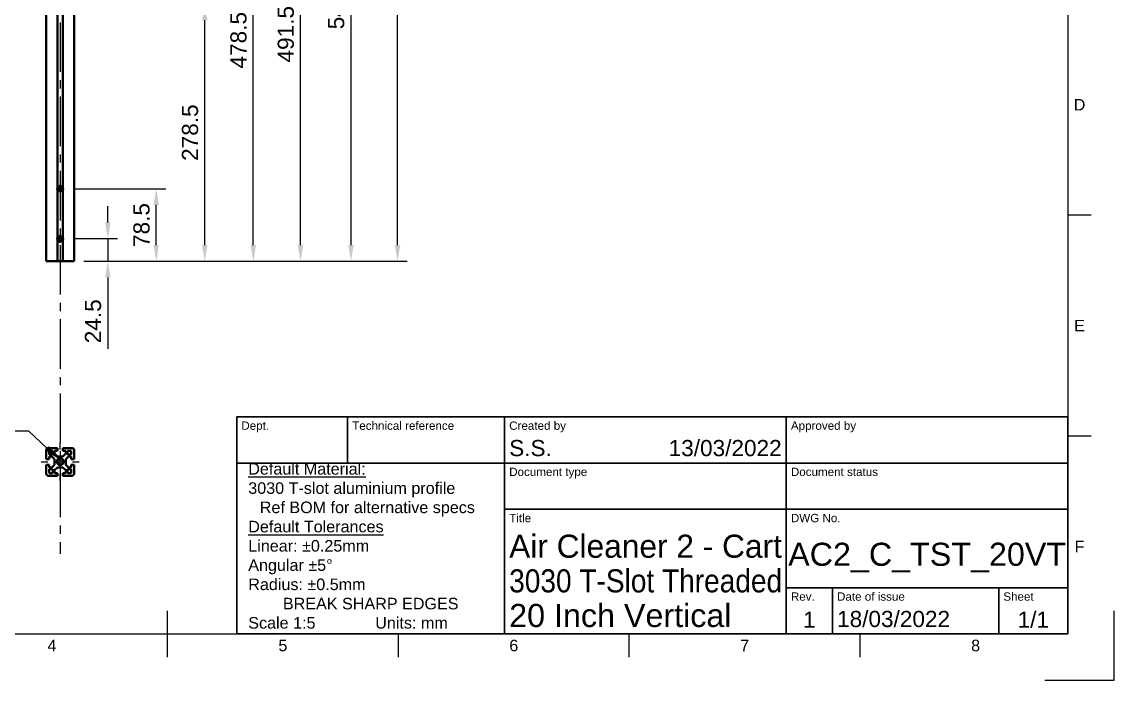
# Model space of a CAD drawing. Header units: millimetres. Extents: x 0 to 420, y 0 to 297.
# Drawn here: x 183.5 to 420, y 0 to 142.5 of the extents above; entities that cross this region are included whole.
import ezdxf
from ezdxf import colors
from ezdxf.entities.mleader import LeaderData, LeaderLine
from ezdxf.enums import TextEntityAlignment as Align
from ezdxf.math import Vec2, Vec3

# ---------------------------------------------------------------- set-up
doc = ezdxf.new("R2010")
doc.units = ezdxf.units.MM
doc.header["$LTSCALE"] = 0.75
doc.linetypes.add('CENTER2', pattern=[28.575, 19.05, -3.175, 3.175, -3.175])
for name, color, linetype, lineweight in [('Annotations', 7, 'Continuous', 25), ('Border', 7, 'Continuous', 25), ('Center Lines', 7, 'CENTER2', 25), ('Dimensions', 7, 'Continuous', 25), ('TitleBlock', 7, 'Continuous', 35), ('Visible', 7, 'Continuous', 50)]:
    doc.layers.add(name, color=color, linetype=linetype, lineweight=lineweight)
doc.styles.add('FusionTitle', font='arial.ttf')
doc.styles.get("Standard").update_dxf_attribs({"font": 'arial.ttf'})
doc.dimstyles.new('ISO-25', dxfattribs={"dimtxt": 3.5, "dimasz": 3.5, "dimexe": 2.1, "dimexo": 2.1, "dimgap": 1.4, "dimtad": 1, "dimzin": 12, "dimdsep": 46, "dimtxsty": 'Standard', "dimcen": 0, "dimclrd": 256, "dimclre": 256, "dimclrt": 256, "dimazin": 3, "dimtp": 0.1, "dimtm": 0.1, "dimtfac": 0.714286, "dimtmove": 0, "dimatfit": 3, "dimfxl": 1, "dimtzin": 12, "dimarcsym": 0})

# ---------------------------------------------------------------- blocks, each defined once
blk = doc.blocks.new('ISO_A3_SHEET')
at = {"layer": 'Border'}
for p, q in [((410, 287), (410, 10)), ((415, 100.66667), (410, 100.66667)), ((415, 52.83334), (410, 52.83334)), ((215, 5), (215, 15)), ((20, 10), (410, 10)), ((265, 5), (265, 10)), ((315, 5), (315, 10)), ((365, 5), (365, 10))]:
    blk.add_line(p, q, dxfattribs=at)
at = {"layer": 'Defpoints'}
for p, q in [((420, 0), (420, 15)), ((405, 0), (420, 0))]:
    blk.add_line(p, q, dxfattribs=at)
at = {"layer": 'Border', "style": 'FusionTitle'}
for s, p in [('D', (412.5, 124.58334)), ('E', (412.5, 76.75001)), ('F', (412.5, 28.91668)), ('4', (190, 7.5)), ('5', (240, 7.5)), ('6', (290, 7.5)), ('7', (340, 7.5)), ('8', (390, 7.5))]:
    blk.add_text(s, height=2.5, dxfattribs=at).set_placement(p, align=Align.MIDDLE)
blk = doc.blocks.new('ISO_TITLEBLOCK')
at = {"layer": 'TitleBlock'}
for p, q in [((0, 47), (-180, 47)), ((-180, 47), (-180, 0)), ((-156, 37), (-156, 47)), ((-122, 0), (-122, 47)), ((-61, 0), (-61, 47)), ((0, 0), (0, 47)), ((-180, 37), (0, 37)), ((-122, 27), (0, 27)), ((-61, 10), (0, 10)), ((-51, 0), (-51, 10)), ((-15, 0), (-15, 10)), ((-180, 0), (0, 0))]:
    blk.add_line(p, q, dxfattribs=at)
at = {"layer": 'TitleBlock', "style": 'FusionTitle'}
for s, p in [('Dept.', (-179, 46)), ('Technical reference', (-155, 46)), ('Created by', (-121, 46)), ('Approved by', (-60, 46)), ('Document type', (-121, 36)), ('Document status', (-60, 36)), ('Title', (-121, 26)), ('DWG No.', (-60, 26)), ('Rev.', (-60, 9)), ('Date of issue', (-50, 9)), ('Sheet', (-14, 9))]:
    blk.add_text(s, height=1.8, dxfattribs=at).set_placement(p, align=Align.TOP_LEFT)
for tag, height, p in [('DEPT', 3.5, (-179, 42)), ('TECHNICAL_REFERENCE', 3.5, (-155, 42)), ('CREATED_BY', 3.5, (-121, 42)), ('APPROVED_BY', 3.5, (-60, 42)), ('DOCUMENT_TYPE', 3.5, (-121, 32)), ('DOCUMENT_STATUS', 3.5, (-60, 32)), ('TITLE_1', 5, (-121, 21.5)), ('TITLE_2', 5, (-121, 14)), ('TITLE_3', 5, (-121, 6.5)), ('DATE_OF_ISSUE', 3.5, (-50, 5))]:
    blk.add_attdef(tag, text='', height=height, dxfattribs=at).set_placement(p, align=Align.TOP_LEFT)
for tag, p in [('CREATED_DATE', (-62, 42)), ('APPROVED_DATE', (-0.99, 42))]:
    blk.add_attdef(tag, text='', height=3.5, dxfattribs=at).set_placement(p, align=Align.TOP_RIGHT)
for tag, height, p in [('DRAWING_NUMBER', 5, (-30.5, 19.75)), ('REV', 3.5, (-56, 4.85)), ('SHEET', 3.5, (-7.5, 4.85))]:
    blk.add_attdef(tag, text='', height=height, dxfattribs=at).set_placement(p, align=Align.TOP_CENTER)
blk = doc.blocks.new('*U9')
at = {"layer": 'Center Lines', "color": 0, "ltscale": 0.75, "transparency": 16777216}
blk.add_line((0, 115.512799), (0, -128.164589), dxfattribs=at)
blk = doc.blocks.new('*U11')
at = {"layer": 'Center Lines', "color": 0, "linetype": 'Continuous', "ltscale": 0.75, "transparency": 16777216}
for p, q in [((-0.892969, 0), (0.892969, 0)), ((0, -0.892969), (0, 0.892969))]:
    blk.add_line(p, q, dxfattribs=at)
blk = doc.blocks.new('*U12')
at = {"layer": 'Center Lines', "color": 0, "linetype": 'Continuous', "ltscale": 0.75, "transparency": 16777216}
for p, q in [((-0.892969, 0), (0.892969, 0)), ((0, -0.892969), (0, 0.892969))]:
    blk.add_line(p, q, dxfattribs=at)
blk = doc.blocks.new('*U23')
at = {"layer": 'Center Lines', "color": 0, "ltscale": 0.75, "transparency": 16777216}
for p, q in [((0, 2.678906), (0, 4.1)), ((-4.1, 0), (-2.678906, 0)), ((2.678906, 0), (4.1, 0)), ((0, -4.1), (0, -2.678906))]:
    blk.add_line(p, q, dxfattribs=at)
at = {"layer": 'Center Lines', "color": 0, "linetype": 'Continuous', "ltscale": 0.75, "transparency": 16777216}
for p, q in [((-0.892969, 0), (0.892969, 0)), ((0, -0.892969), (0, 0.892969))]:
    blk.add_line(p, q, dxfattribs=at)
blk = doc.blocks.new('*D46')
at = {"layer": 'Defpoints', "color": 0, "transparency": 16777216}
for p in [(192.664859, 95.587724), (202.086111, 95.587724), (194.773116, 90.687713)]:
    blk.add_point(p, dxfattribs=at)
at = {"layer": 'Dimensions', "lineweight": -2, "transparency": 16777216}
for p, q in [((202.086111, 99.087724), (202.086111, 102.587724)), ((194.764859, 95.587724), (204.186111, 95.587724)), ((202.086111, 95.587724), (202.086111, 90.687713)), ((196.873116, 90.687713), (204.186111, 90.687713)), ((202.086111, 87.187713), (202.086111, 71.710359))]:
    blk.add_line(p, q, dxfattribs=at)
at = {"layer": 'Dimensions', "transparency": 16777216}
for points in [[(201.502777, 99.087724), (202.669444, 99.087724), (202.086111, 95.587724)], [(201.502777, 87.187713), (202.669444, 87.187713), (202.086111, 90.687713)]]:
    blk.add_solid(points, dxfattribs=at)
at = {"layer": 'Dimensions', "transparency": 16777216, "insert": (198.899105, 77.699036), "char_height": 3.5, "attachment_point": 5, "rotation": 90}
blk.add_mtext('24.5', dxfattribs=at)
blk = doc.blocks.new('*D47')
at = {"layer": 'Defpoints', "color": 0, "transparency": 16777216}
for p in [(192.666085, 106.387913), (212.586111, 106.387913), (194.773116, 90.687713)]:
    blk.add_point(p, dxfattribs=at)
at = {"layer": 'Dimensions', "lineweight": -2, "transparency": 16777216}
for p, q in [((194.766085, 106.387913), (214.686111, 106.387913)), ((212.586111, 94.187713), (212.586111, 102.887913)), ((196.873116, 90.687713), (214.686111, 90.687713))]:
    blk.add_line(p, q, dxfattribs=at)
at = {"layer": 'Dimensions', "transparency": 16777216}
for points in [[(212.002777, 102.887913), (213.169444, 102.887913), (212.586111, 106.387913)], [(212.002777, 94.187713), (213.169444, 94.187713), (212.586111, 90.687713)]]:
    blk.add_solid(points, dxfattribs=at)
at = {"layer": 'Dimensions', "transparency": 16777216, "insert": (209.399105, 98.537813), "char_height": 3.5, "attachment_point": 5, "rotation": 90}
blk.add_mtext('78.5', dxfattribs=at)
blk = doc.blocks.new('*D48')
at = {"layer": 'Defpoints', "color": 0, "transparency": 16777216}
for p in [(192.666085, 146.387913), (223.086111, 146.387913), (194.773116, 90.687713)]:
    blk.add_point(p, dxfattribs=at)
at = {"layer": 'Dimensions', "lineweight": -2, "transparency": 16777216}
for p, q in [((194.766085, 146.387913), (225.186111, 146.387913)), ((223.086111, 94.187713), (223.086111, 142.887913)), ((196.873116, 90.687713), (225.186111, 90.687713))]:
    blk.add_line(p, q, dxfattribs=at)
at = {"layer": 'Dimensions', "transparency": 16777216}
for points in [[(222.502777, 142.887913), (223.669444, 142.887913), (223.086111, 146.387913)], [(222.502777, 94.187713), (223.669444, 94.187713), (223.086111, 90.687713)]]:
    blk.add_solid(points, dxfattribs=at)
at = {"layer": 'Dimensions', "transparency": 16777216, "insert": (219.899105, 118.537813), "char_height": 3.5, "attachment_point": 5, "rotation": 90}
blk.add_mtext('278.5', dxfattribs=at)
blk = doc.blocks.new('*D49')
at = {"layer": 'Defpoints', "color": 0, "transparency": 16777216}
for p in [(192.666085, 186.387913), (233.586111, 186.387913), (194.773116, 90.687713)]:
    blk.add_point(p, dxfattribs=at)
at = {"layer": 'Dimensions', "lineweight": -2, "transparency": 16777216}
for p, q in [((194.766085, 186.387913), (235.686111, 186.387913)), ((233.586111, 94.187713), (233.586111, 182.887913)), ((196.873116, 90.687713), (235.686111, 90.687713))]:
    blk.add_line(p, q, dxfattribs=at)
at = {"layer": 'Dimensions', "transparency": 16777216}
for points in [[(233.002777, 182.887913), (234.169444, 182.887913), (233.586111, 186.387913)], [(233.002777, 94.187713), (234.169444, 94.187713), (233.586111, 90.687713)]]:
    blk.add_solid(points, dxfattribs=at)
at = {"layer": 'Dimensions', "transparency": 16777216, "insert": (230.399105, 138.537813), "char_height": 3.5, "attachment_point": 5, "rotation": 90}
blk.add_mtext('478.5', dxfattribs=at)
blk = doc.blocks.new('*D50')
at = {"layer": 'Defpoints', "color": 0, "transparency": 16777216}
for p in [(192.664859, 188.987724), (243.827325, 188.987724), (194.773116, 90.687713)]:
    blk.add_point(p, dxfattribs=at)
at = {"layer": 'Dimensions', "lineweight": -2, "transparency": 16777216}
for p, q in [((194.764859, 188.987724), (245.927325, 188.987724)), ((243.827325, 94.187713), (243.827325, 185.487724)), ((196.873116, 90.687713), (245.927325, 90.687713))]:
    blk.add_line(p, q, dxfattribs=at)
at = {"layer": 'Dimensions', "transparency": 16777216}
for points in [[(243.243991, 185.487724), (244.410658, 185.487724), (243.827325, 188.987724)], [(243.243991, 94.187713), (244.410658, 94.187713), (243.827325, 90.687713)]]:
    blk.add_solid(points, dxfattribs=at)
at = {"layer": 'Dimensions', "transparency": 16777216, "insert": (240.640319, 139.837718), "char_height": 3.5, "attachment_point": 5, "rotation": 90}
blk.add_mtext('491.5', dxfattribs=at)
blk = doc.blocks.new('*D51')
at = {"layer": 'Defpoints', "color": 0, "transparency": 16777216}
for p in [(192.666097, 206.287713), (264.829256, 206.287713), (194.773116, 90.687713)]:
    blk.add_point(p, dxfattribs=at)
at = {"layer": 'Dimensions', "lineweight": -2, "transparency": 16777216}
for p, q in [((194.766097, 206.287713), (266.929256, 206.287713)), ((264.829256, 94.187713), (264.829256, 202.787713)), ((196.873116, 90.687713), (266.929256, 90.687713))]:
    blk.add_line(p, q, dxfattribs=at)
at = {"layer": 'Dimensions', "transparency": 16777216}
for points in [[(264.245923, 202.787713), (265.412589, 202.787713), (264.829256, 206.287713)], [(264.245923, 94.187713), (265.412589, 94.187713), (264.829256, 90.687713)]]:
    blk.add_solid(points, dxfattribs=at)
at = {"layer": 'Dimensions', "transparency": 16777216, "insert": (261.642251, 148.487713), "char_height": 3.5, "attachment_point": 5, "rotation": 90}
blk.add_mtext('578', dxfattribs=at)
blk = doc.blocks.new('*D52')
at = {"layer": 'Defpoints', "color": 0, "transparency": 16777216}
for p in [(192.666085, 199.287713), (194.773116, 90.687713), (254.741054, 90.687713)]:
    blk.add_point(p, dxfattribs=at)
at = {"layer": 'Dimensions', "lineweight": -2, "transparency": 16777216}
for p, q in [((194.766085, 199.287713), (256.841054, 199.287713)), ((254.741054, 195.787713), (254.741054, 94.187713)), ((196.873116, 90.687713), (256.841054, 90.687713))]:
    blk.add_line(p, q, dxfattribs=at)
at = {"layer": 'Dimensions', "transparency": 16777216}
for points in [[(254.15772, 195.787713), (255.324387, 195.787713), (254.741054, 199.287713)], [(254.15772, 94.187713), (255.324387, 94.187713), (254.741054, 90.687713)]]:
    blk.add_solid(points, dxfattribs=at)
at = {"layer": 'Dimensions', "transparency": 16777216, "insert": (251.552855, 144.987713), "char_height": 3.5, "attachment_point": 5, "rotation": 90}
blk.add_mtext('543', dxfattribs=at)

msp = doc.modelspace()

# ---------------------------------------------------------------- linework, layer by layer
at = {"layer": 'Visible', "extrusion": (0, 1, 0)}
for p, q in [((188.7731, 220.2877, 2.6), (188.7731, 90.6877, 2.6)), ((191.1731, 90.6877, 3), (191.1731, 220.2877, 3)), ((192.3731, 90.6877, 3), (192.3731, 220.2877, 3)), ((194.7731, 90.6877, 2.6), (194.7731, 220.2877, 2.6)), ((189.1731, 90.6877, 3), (191.1731, 90.6877, 3)), ((191.1731, 90.6877, 1.2), (192.3731, 90.6877, 1.2)), ((192.3731, 90.6877, 3), (194.3731, 90.6877, 3))]:
    msp.add_line(p, q, dxfattribs=at)
at = {"layer": 'Visible'}
for p, q in [((188.7731, 47.8467, 64.8), (188.7731, 49.8467, 64.8)), ((189.1731, 50.2467, 64.8), (191.1731, 50.2467, 64.8)), ((191.1731, 50.2467, 64.8), (191.1731, 49.6467, 64.8)), ((192.3731, 50.2467, 64.8), (194.3731, 50.2467, 64.8)), ((192.3731, 49.6467, 64.8), (192.3731, 50.2467, 64.8)), ((194.7731, 49.8467, 64.8), (194.7731, 47.8467, 64.8)), ((189.3731, 47.8467, 64.8), (188.7731, 47.8467, 64.8)), ((189.3731, 49.6467, 64.8), (189.3731, 48.8467, 64.8)), ((190.1731, 49.6467, 64.8), (189.3731, 49.6467, 64.8)), ((189.3731, 48.8467, 64.8), (190.1731, 48.8467, 64.8)), ((189.3731, 48.4467, 64.8), (189.3731, 47.8467, 64.8)), ((189.9731, 48.4467, 64.8), (189.3731, 48.4467, 64.8)), ((190.5731, 47.8467, 64.8), (189.9731, 48.4467, 64.8)), ((190.1731, 48.8467, 64.8), (190.1731, 49.6467, 64.8)), ((190.5731, 49.6467, 64.8), (190.5731, 49.0467, 64.8)), ((191.1731, 49.6467, 64.8), (190.5731, 49.6467, 64.8)), ((190.5731, 49.0467, 64.8), (191.1731, 48.4467, 64.8)), ((190.5731, 46.6467, 64.8), (190.5731, 47.8467, 64.8)), ((191.1731, 48.4467, 64.8), (192.3731, 48.4467, 64.8)), ((192.9731, 49.6467, 64.8), (192.3731, 49.6467, 64.8)), ((192.3731, 48.4467, 64.8), (192.9731, 49.0467, 64.8)), ((192.9731, 49.0467, 64.8), (192.9731, 49.6467, 64.8)), ((193.5731, 48.4467, 64.8), (192.9731, 47.8467, 64.8)), ((192.9731, 47.8467, 64.8), (192.9731, 46.6467, 64.8)), ((194.1731, 49.6467, 64.8), (193.3731, 49.6467, 64.8)), ((193.3731, 49.6467, 64.8), (193.3731, 48.8467, 64.8)), ((193.3731, 48.8467, 64.8), (194.1731, 48.8467, 64.8)), ((194.1731, 48.4467, 64.8), (193.5731, 48.4467, 64.8)), ((194.1731, 48.8467, 64.8), (194.1731, 49.6467, 64.8)), ((194.1731, 47.8467, 64.8), (194.1731, 48.4467, 64.8)), ((194.7731, 47.8467, 64.8), (194.1731, 47.8467, 64.8)), ((188.7731, 46.6467, 64.8), (189.3731, 46.6467, 64.8)), ((188.7731, 44.6467, 64.8), (188.7731, 46.6467, 64.8)), ((189.3731, 46.6467, 64.8), (189.3731, 46.0467, 64.8)), ((189.3731, 46.0467, 64.8), (189.9731, 46.0467, 64.8)), ((189.3731, 45.6467, 64.8), (189.3731, 44.8467, 64.8)), ((190.1731, 45.6467, 64.8), (189.3731, 45.6467, 64.8)), ((189.9731, 46.0467, 64.8), (190.5731, 46.6467, 64.8)), ((190.1731, 44.8467, 64.8), (190.1731, 45.6467, 64.8)), ((191.1731, 46.0467, 64.8), (190.5731, 45.4467, 64.8)), ((190.5731, 45.4467, 64.8), (190.5731, 44.8467, 64.8)), ((192.3731, 46.0467, 64.8), (191.1731, 46.0467, 64.8)), ((192.9731, 45.4467, 64.8), (192.3731, 46.0467, 64.8)), ((192.9731, 46.6467, 64.8), (193.5731, 46.0467, 64.8)), ((192.9731, 44.8467, 64.8), (192.9731, 45.4467, 64.8)), ((193.3731, 45.6467, 64.8), (193.3731, 44.8467, 64.8)), ((194.1731, 45.6467, 64.8), (193.3731, 45.6467, 64.8)), ((193.5731, 46.0467, 64.8), (194.1731, 46.0467, 64.8)), ((194.1731, 46.6467, 64.8), (194.7731, 46.6467, 64.8)), ((194.1731, 46.0467, 64.8), (194.1731, 46.6467, 64.8)), ((194.1731, 44.8467, 64.8), (194.1731, 45.6467, 64.8)), ((194.7731, 46.6467, 64.8), (194.7731, 44.6467, 64.8)), ((191.1731, 44.2467, 64.8), (189.1731, 44.2467, 64.8)), ((189.3731, 44.8467, 64.8), (190.1731, 44.8467, 64.8)), ((190.5731, 44.8467, 64.8), (191.1731, 44.8467, 64.8)), ((191.1731, 44.8467, 64.8), (191.1731, 44.2467, 64.8)), ((192.3731, 44.8467, 64.8), (192.9731, 44.8467, 64.8)), ((192.3731, 44.2467, 64.8), (192.3731, 44.8467, 64.8)), ((194.3731, 44.2467, 64.8), (192.3731, 44.2467, 64.8)), ((193.3731, 44.8467, 64.8), (194.1731, 44.8467, 64.8))]:
    msp.add_line(p, q, dxfattribs=at)
at = {"layer": 'Visible', "extrusion": (0, 0, -1)}
msp.add_circle((-191.7731, 47.2467, -60.8), 0.6, dxfattribs=at)
at = {"layer": 'Visible', "extrusion": (-5e-16, 1.67e-14, -1)}
msp.add_arc((-191.7731, 106.3879, -1.2), 0.5035, 267.914155, 6.854177, dxfattribs=at)
at = {"layer": 'Visible', "extrusion": (-1.294e-13, -2.04e-13, -1)}
msp.add_arc((-191.7731, 106.3879, -1.2), 0.6147, 122.416607, 152.351725, dxfattribs=at)
at = {"layer": 'Visible', "extrusion": (7.8e-15, -6.6e-15, -1)}
msp.add_arc((-191.7719, 95.5877, -1.2), 0.5035, 40.529989, 139.470011, dxfattribs=at)
at = {"layer": 'Visible', "extrusion": (9e-16, -2.8e-15, -1)}
msp.add_arc((-191.7719, 95.5877, -1.2), 0.6147, 255.032441, 284.967559, dxfattribs=at)
at = {"layer": 'Visible', "extrusion": (0, 1, 0)}
for centre, start, end in [((-189.1731, 2.6, 90.6877), 0, 90), ((-194.3731, 2.6, 90.6877), 90, 180)]:
    msp.add_arc(centre, 0.4, start, end, dxfattribs=at)
at = {"layer": 'Visible'}
for centre, radius, start, end in [((189.1731, 49.8467, 64.8), 0.4, 89.999989, 180), ((194.3731, 49.8467, 64.8), 0.4, 0, 90), ((191.7731, 47.2467, 64.8), 0.678, 220.613127, 319.386873), ((189.1731, 44.6467, 64.8), 0.4, 180, 270), ((194.3731, 44.6467, 64.8), 0.4, 270, 0)]:
    msp.add_arc(centre, radius, start, end, dxfattribs=at)
at = {"layer": 'Visible', "extrusion": (0, 0, -1)}
msp.add_arc((-191.7731, 47.2467, -64.8), 0.817, 74.990872, 105.009128, dxfattribs=at)
at = {"layer": 'Visible'}
for points, knots in [([(191.2732, 106.448, 1.2), (191.2739, 106.5145, 1.2), (191.2879, 106.5802, 1.2), (191.3407, 106.7054, 1.2), (191.3801, 106.7632, 1.2), (191.4805, 106.8628, 1.2), (191.5412, 106.9029, 1.2), (191.6771, 106.9592, 1.2), (191.7512, 106.9738, 1.2), (191.8736, 106.9742, 1.2), (191.9208, 106.9685, 1.2), (192.014, 106.9461, 1.2), (192.0596, 106.929, 1.2), (192.1026, 106.9068, 1.2)], [0, 0, 0, 0, 0.0997698, 0.0997698, 0.203618253, 0.203618253, 0.311543588, 0.311543588, 0.423543967, 0.423543967, 0.494427949, 0.494427949, 0.566847306, 0.566847306, 0.566847306, 0.566847306]), ([(191.7912, 105.8857, 1.055), (191.9227, 105.8917, 1.0633), (192.0524, 105.9487, 1.0717), (192.1421, 106.0454, 1.08), (192.2654, 106.1782, 1.0914), (192.3082, 106.3805, 1.1029), (192.2492, 106.5518, 1.1144), (192.1908, 106.7213, 1.1257), (192.0356, 106.8535, 1.137), (191.859, 106.884, 1.1484), (191.6814, 106.9148, 1.1597), (191.4897, 106.8414, 1.1711), (191.3781, 106.7001, 1.1825), (191.3209, 106.6278, 1.1883), (191.2842, 106.5395, 1.1942), (191.2732, 106.448, 1.2)], [24.90791291, 24.90791291, 24.90791291, 24.90791291, 25.69413693, 25.69413693, 25.69413693, 26.77391653, 26.77391653, 26.77391653, 27.84176053, 27.84176053, 27.84176053, 28.91520148, 28.91520148, 28.91520148, 29.46426907, 29.46426907, 29.46426907, 29.46426907]), ([(191.6131, 94.9939, 1.2), (191.5395, 95.0208, 1.2), (191.4718, 95.0616, 1.2), (191.3581, 95.1654, 1.2), (191.3126, 95.2267, 1.2), (191.2492, 95.3609, 1.2), (191.2311, 95.4321, 1.2), (191.2237, 95.5747, 1.2), (191.2336, 95.6447, 1.2), (191.2706, 95.7499, 1.2), (191.2889, 95.7873, 1.2), (191.3337, 95.856, 1.2), (191.3597, 95.8872, 1.2), (191.3892, 95.9149, 1.2)], [0, 0, 0, 0, 0.117587534, 0.117587534, 0.23108734, 0.23108734, 0.340497787, 0.340497787, 0.445817318, 0.445817318, 0.508296731, 0.508296731, 0.56924861, 0.56924861, 0.56924861, 0.56924861]), ([(191.3893, 95.9148, 1.055), (191.38, 95.9041, 1.0559), (191.3712, 95.893, 1.0568), (191.363, 95.8815, 1.0577), (191.259, 95.7368, 1.0689), (191.2404, 95.5353, 1.0802), (191.316, 95.374, 1.0914), (191.3926, 95.2106, 1.1028), (191.563, 95.0953, 1.1143), (191.7432, 95.085, 1.1257), (191.9216, 95.0748, 1.137), (192.1023, 95.1678, 1.1483), (192.1977, 95.319, 1.1596), (192.2932, 95.4703, 1.1709), (192.2993, 95.6739, 1.1822), (192.2129, 95.8306, 1.1935), (192.1964, 95.8606, 1.1957), (192.1768, 95.8889, 1.1978), (192.1546, 95.9149, 1.2)], [-4.55635616, -4.55635616, -4.55635616, -4.55635616, -4.47188058, -4.47188058, -4.47188058, -3.4105996, -3.4105996, -3.4105996, -2.33527083, -2.33527083, -2.33527083, -1.27043439, -1.27043439, -1.27043439, -0.20391058, -0.20391058, -0.20391058, 0, 0, 0, 0]), ([(192.1546, 95.9149, 1.2), (192.2031, 95.8694, 1.2), (192.242, 95.8146, 1.2), (192.2983, 95.691, 1.2), (192.3141, 95.6228, 1.2), (192.3195, 95.4815, 1.2), (192.3079, 95.4096, 1.2), (192.2573, 95.2716, 1.2), (192.2178, 95.2072, 1.2), (192.1353, 95.1169, 1.2), (192.0992, 95.0859, 1.2), (192.0195, 95.0325, 1.2), (191.9762, 95.0105, 1.2), (191.9307, 94.9939, 1.2)], [0, 0, 0, 0, 0.0997698, 0.0997698, 0.203618253, 0.203618253, 0.311543588, 0.311543588, 0.423543967, 0.423543967, 0.494427949, 0.494427949, 0.566847306, 0.566847306, 0.566847306, 0.566847306]), ([(191.2585, 46.8054, 64.8), (191.1936, 46.8671, 64.8), (191.1417, 46.9411, 64.8), (191.0671, 47.1077, 64.8), (191.0464, 47.1993, 64.8), (191.0404, 47.3887, 64.8), (191.0565, 47.4847, 64.8), (191.1253, 47.6688, 64.8), (191.1785, 47.7545, 64.8), (191.2893, 47.8741, 64.8), (191.3375, 47.9149, 64.8), (191.4435, 47.9851, 64.8), (191.5011, 48.014, 64.8), (191.5615, 48.0358, 64.8)], [0, 0, 0, 0, 0.134259234, 0.134259234, 0.273620838, 0.273620838, 0.418082467, 0.418082467, 0.567641738, 0.567641738, 0.661747867, 0.661747867, 0.757763665, 0.757763665, 0.757763665, 0.757763665]), ([(192.2865, 46.8064, 64.6186), (192.366, 46.8995, 64.6258), (192.4214, 47.0135, 64.633), (192.4417, 47.1343, 64.6402), (192.4793, 47.3584, 64.6535), (192.3952, 47.5992, 64.6668), (192.2261, 47.7511, 64.6802), (192.059, 47.9012, 64.6934), (191.8142, 47.9597, 64.7066), (191.5973, 47.9014, 64.7197), (191.3771, 47.8423, 64.7331), (191.1927, 47.6646, 64.7465), (191.1254, 47.4469, 64.7599), (191.0581, 47.2291, 64.7732), (191.1101, 46.9784, 64.7866), (191.2585, 46.8054, 64.8)], [-4.55925824, -4.55925824, -4.55925824, -4.55925824, -4.01689843, -4.01689843, -4.01689843, -3.01141152, -3.01141152, -3.01141152, -2.01722243, -2.01722243, -2.01722243, -1.00861122, -1.00861122, -1.00861122, 0, 0, 0, 0]), ([(191.9847, 48.0358, 64.8), (192.0828, 48.0004, 64.8), (192.1733, 47.9465, 64.8), (192.3254, 47.8088, 64.8), (192.3864, 47.7274, 64.8), (192.4718, 47.5486, 64.8), (192.4965, 47.4535, 64.8), (192.5073, 47.2626, 64.8), (192.4945, 47.1687, 64.8), (192.4456, 47.0275, 64.8), (192.4213, 46.9773, 64.8), (192.3618, 46.8849, 64.8), (192.3271, 46.8428, 64.8), (192.2878, 46.8054, 64.8)], [0, 0, 0, 0, 0.156510433, 0.156510433, 0.307908356, 0.307908356, 0.454191613, 0.454191613, 0.595358102, 0.595358102, 0.679010537, 0.679010537, 0.760759817, 0.760759817, 0.760759817, 0.760759817])]:
    msp.add_open_spline(points, degree=3, knots=knots, dxfattribs=at)
at = {"layer": 'Visible', "extrusion": (-8.0934e-12, 3.713e-13, -1)}
msp.add_open_spline([(192.3176, 106.6732, 1.2), (192.3477, 106.6007, 1.2), (192.3635, 106.5233, 1.2), (192.364, 106.3693, 1.2), (192.3498, 106.2944, 1.2), (192.2939, 106.1569, 1.2), (192.2538, 106.0953, 1.2), (192.1539, 105.9933, 1.2), (192.0957, 105.9532, 1.2), (191.9932, 105.9092, 1.2), (191.9533, 105.8974, 1.2), (191.8724, 105.8838, 1.2), (191.8318, 105.8818, 1.2), (191.7914, 105.8847, 1.2)], degree=3, knots=[0, 0, 0, 0, 0.117587534, 0.117587534, 0.23108734, 0.23108734, 0.340497787, 0.340497787, 0.445817318, 0.445817318, 0.508296731, 0.508296731, 0.56924861, 0.56924861, 0.56924861, 0.56924861], dxfattribs=at)

# ---------------------------------------------------------------- block references
at = {"layer": 'Border'}
msp.add_blockref('ISO_A3_SHEET', (0, 0), dxfattribs=at)
at = {"layer": 'Center Lines', "ltscale": 0.75}
for name, p in [('*U9', (191.7731, 155.4877)), ('*U12', (191.7731, 106.3879)), ('*U11', (191.7719, 95.5877)), ('*U23', (191.7731, 47.2467))]:
    msp.add_blockref(name, p, dxfattribs=at)
at = {"layer": 'TitleBlock'}
ref = msp.add_blockref('ISO_TITLEBLOCK', (410, 10), dxfattribs=at)
ref.add_attrib('DATE_OF_ISSUE', '18/03/2022', dxfattribs={"height": 3.5, "style": 'FusionTitle'}).set_placement((360, 15), align=Align.TOP_LEFT)
ref.add_attrib('REV', '1', dxfattribs={"height": 3.5, "style": 'FusionTitle'}).set_placement((354, 14.85), align=Align.TOP_CENTER)
ref.add_attrib('TITLE_3', '20 Inch Vertical', dxfattribs={"height": 5, "style": 'FusionTitle'}).set_placement((289, 16.5), align=Align.TOP_LEFT)
ref.add_attrib('CREATED_DATE', '13/03/2022', dxfattribs={"height": 3.5, "style": 'FusionTitle'}).set_placement((348, 52), align=Align.TOP_RIGHT)
ref.add_attrib('SHEET', '1/1', dxfattribs={"height": 3.5, "style": 'FusionTitle'}).set_placement((402.5, 14.85), align=Align.TOP_CENTER)
ref.add_attrib('TITLE_2', '3030 T-Slot Threaded', dxfattribs={"height": 5, "style": 'FusionTitle', "width": 0.869866}).set_placement((289, 24), align=Align.TOP_LEFT)
ref.add_attrib('DRAWING_NUMBER', 'AC2_C_TST_20VT', dxfattribs={"height": 5, "style": 'FusionTitle'}).set_placement((379.5, 29.7514), align=Align.TOP_CENTER)
ref.add_attrib('TITLE_1', 'Air Cleaner 2 - Cart', dxfattribs={"height": 5, "style": 'FusionTitle', "width": 0.98161}).set_placement((289, 31.5), align=Align.TOP_LEFT)
ref.add_attrib('CREATED_BY', 'S.S.', dxfattribs={"height": 3.5, "style": 'FusionTitle'}).set_placement((289, 52), align=Align.TOP_LEFT)

# ---------------------------------------------------------------- texts
at = {"layer": 'Annotations', "insert": (230, 47), "char_height": 2.5, "attachment_point": 1}
msp.add_mtext_dynamic_manual_height_columns('\\pi-2.5,l5;{\\LDefault Material: ^J}3030 T-slot aluminium profile\\P\\pi2.5,l2.5;Ref BOM for alternative specs\\P\\pi-2.5,l5;{\\LDefault Tolerances^J}Linear: ±0.25mm ^JAngular ±5° ^JRadius: ±0.5mm\\P\\pi0,l0;^IBREAK SHARP EDGES\\P\\pl2.5;Scale 1:5^I^IUnits: mm', width=58, gutter_width=17.5, heights=[0], dxfattribs=at)

# ---------------------------------------------------------------- dimensions: what is measured, and where the dimension line sits
at = {"layer": 'Dimensions'}
for base, p2, picture, middle in [((264.8293, 206.2877), (192.6661, 206.2877), '*D51', (264.8293, 148.4877)), ((243.8273, 188.9877), (192.6649, 188.9877), '*D50', (243.8273, 139.8377)), ((233.5861, 186.3879), (192.6661, 186.3879), '*D49', (233.5861, 138.5378)), ((223.0861, 146.3879), (192.6661, 146.3879), '*D48', (223.0861, 118.5378)), ((212.5861, 106.3879), (192.6661, 106.3879), '*D47', (212.5861, 98.5378)), ((202.0861, 95.5877), (192.6649, 95.5877), '*D46', (202.0861, 77.699))]:
    dim = msp.add_linear_dim(base=base, p1=(194.7731, 90.6877), p2=p2, angle=90, dimstyle='ISO-25', override={"dimlfac": 5}, dxfattribs=at)
    dim.commit()
    dim.dimension.update_dxf_attribs({"geometry": picture, "text_midpoint": middle, "dimtype": 160})
dim = msp.add_linear_dim(base=(254.7411, 90.6877), p1=(192.6661, 199.2877), p2=(194.7731, 90.6877), angle=90, dimstyle='ISO-25', override={"dimlfac": 5, "dimclrd": 256, "dimclre": 256}, dxfattribs=at)
dim.commit()
dim.dimension.update_dxf_attribs({"geometry": '*D52', "text_midpoint": (251.5529, 144.9877)})

# ---------------------------------------------------------------- leaders
at = {"layer": 'Annotations'}
ml = msp.add_multileader_mtext('Standard', dxfattribs=at)
ml.set_content('M8x1.25 6H {\\Famgdt|c0;x}20', color=256)
ml.set_leader_properties()
ml.build(insert=Vec2(0, 0))
ml.multileader.update_dxf_attribs({"text_left_attachment_type": 5, "text_right_attachment_type": 5, "dogleg_length": 3.5, "arrow_head_size": 3.5})
ctx = ml.context
ctx.base_point, ctx.char_height, ctx.arrow_head_size, ctx.landing_gap_size, ctx.plane_origin = Vec3(144.7684, 53.9225), 3.5, 3.5, 0, Vec3(191.2769, 47.584)
ctx.left_attachment, ctx.right_attachment, ctx.text_align_type = 5, 5, 2
notes = []
notes.append((ctx, [(0, (1, 1, 0), (184.9975, 53.9225), (-1, 0), 3.5, [(0, [(191.4485, 47.8399)], 0, [])])]))
ctx.mtext.insert, ctx.mtext.alignment, ctx.mtext.flow_direction = Vec3(181.4975, 58.1368), 3, 5
for ctx, leaders in notes:
    for number, flags, end, landing, length, lines in leaders:
        leader = LeaderData()
        leader.index, (leader.has_last_leader_line, leader.has_dogleg_vector, leader.attachment_direction) = number, flags
        leader.last_leader_point, leader.dogleg_vector, leader.dogleg_length = Vec3(end), Vec3(landing), length
        for number, points, colour, breaks in lines:
            line = LeaderLine()
            line.index, line.vertices, line.color, line.breaks = number, Vec3.list(points), colors.encode_raw_color(colour), breaks
            leader.lines.append(line)
        ctx.leaders.append(leader)

doc.saveas('drawing.dxf')
